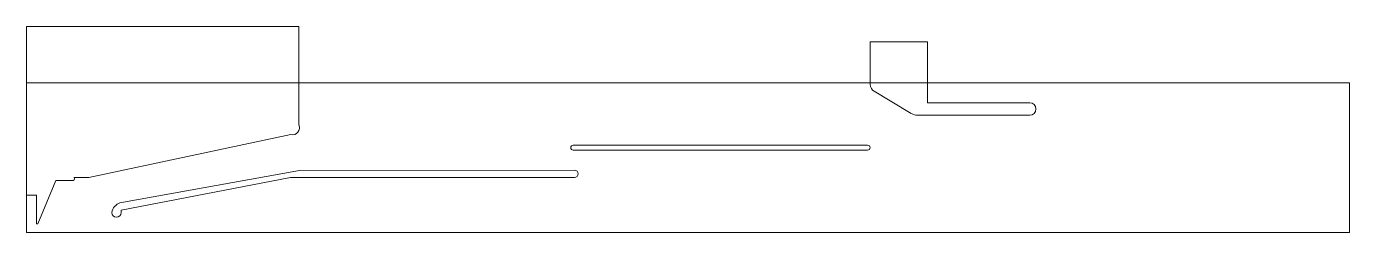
# Model space of a CAD drawing. Header units: metres. Extents: x -4 to 526, y 0 to 83.
import ezdxf

# ---------------------------------------------------------------- set-up
doc = ezdxf.new("R2010")
doc.units = ezdxf.units.M
for name, color, linetype, lineweight in [('10', 3, 'Continuous', 0), ('7', 1, 'Continuous', 0), ('8', 2, 'Continuous', 0), ('9', 5, 'Continuous', 0), ('bbox', 3, 'Continuous', 0)]:
    doc.layers.add(name, color=color, linetype=linetype, lineweight=lineweight)

msp = doc.modelspace()

# ---------------------------------------------------------------- linework, layer by layer
at = {"layer": '10'}
for p, q in [((357.2, 76.39), (334.2, 76.39)), ((334.2, 76.39), (334.2, 60.11)), ((357.2, 76.39), (357.2, 52)), ((335.23, 57.06), (350.74, 47.67)), ((357.2, 52), (398.2, 52)), ((353.24, 47), (398.2, 47))]:
    msp.add_line(p, q, dxfattribs=at)
for centre, radius, start, end in [((338.14, 59.75), 3.96, 174.7825, 222.7011), ((398.2, 49.5), 2.5, 270, 90), ((353.3, 52.22), 5.22, 240.6379, 269.3599)]:
    msp.add_arc(centre, radius, start, end, dxfattribs=at)
at = {"layer": '7', "color": 1}
for p, q in [((-4, 82.55), (105.2, 82.54)), ((-4, 15.01), (-4, 82.55)), ((105.2, 82.54), (105.2, 43.14)), ((20.97, 22), (102.03, 39.23)), ((15.18, 22), (20.97, 22)), ((0.5, 3.5), (7.84, 20.8)), ((7.84, 20.8), (14.2, 20.8)), ((0, 3.5), (0, 8)), ((0.5, 3.5), (0, 3.5))]:
    msp.add_line(p, q, dxfattribs=at)
at = {"layer": '7'}
for p, q in [((0, 15), (-4, 15.01)), ((0, 8), (0, 15))]:
    msp.add_line(p, q, dxfattribs=at)
at = {"layer": '7', "color": 1}
for centre, radius, start, end in [((102.68, 41.94), 2.79, 256.5001, 25.5), ((14.41, 21.63), 0.857, 256.1525, 25.3842)]:
    msp.add_arc(centre, radius, start, end, dxfattribs=at)
at = {"layer": '8'}
for p, q in [((33.49, 11.94), (105.43, 24.84)), ((33.96, 8.97), (101.8, 22)), ((101.8, 22), (215.7, 22)), ((105.43, 24.84), (215.7, 25)), ((33.96, 8.97), (33.96, 8))]:
    msp.add_line(p, q, dxfattribs=at)
for centre, radius, start, end in [((215.7, 23.5), 1.5, 270, 90), ((35.26, 7.12), 5.13, 110.0852, 170.0852), ((32.08, 8), 1.88, 180, 0)]:
    msp.add_arc(centre, radius, start, end, dxfattribs=at)
at = {"layer": '9'}
for p, q in [((215.2, 35), (333.2, 35)), ((215.2, 33), (333.2, 33))]:
    msp.add_line(p, q, dxfattribs=at)
for centre, start, end in [((215.2, 34), 90, 270), ((333.2, 34), 270, 90)]:
    msp.add_arc(centre, 1, start, end, dxfattribs=at)
at = {"layer": 'bbox', "color": 0}
for p, q in [((-4, 0), (-4, 60)), ((-4, 60), (526.41, 60)), ((526.41, 0), (526.41, 60)), ((-4, 0), (526.41, 0))]:
    msp.add_line(p, q, dxfattribs=at)

doc.saveas('drawing.dxf')
